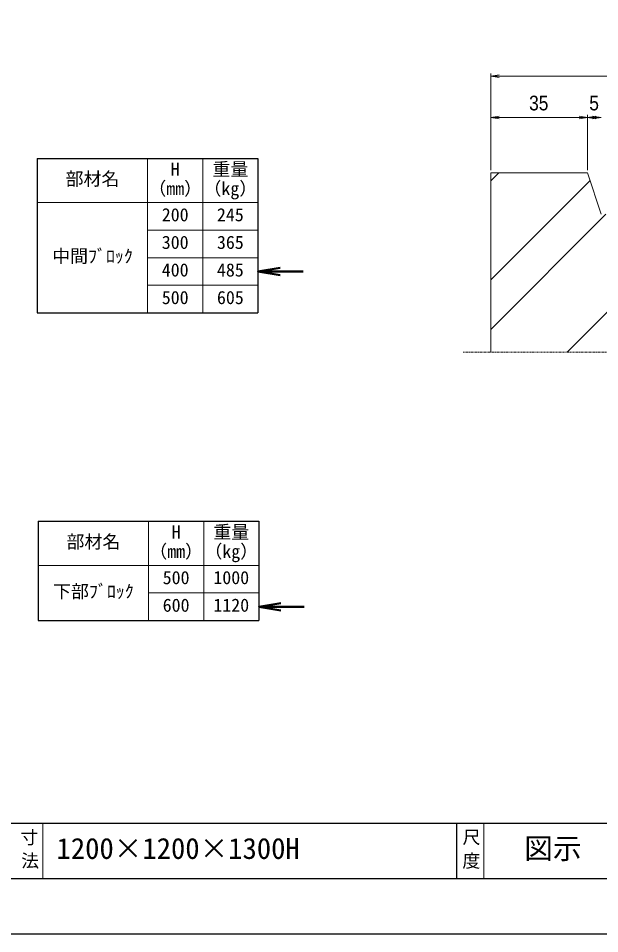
# Model space of a CAD drawing. Units: millimetres, scale not verified. Extents: x -210 to 210, y -148 to 148.
# Drawn here: x -69.4 to 36, y -148.5 to 17.4 of the extents above; entities that cross this region are included whole.
import ezdxf
from ezdxf.enums import TextEntityAlignment as Align

# ---------------------------------------------------------------- set-up
doc = ezdxf.new("R2010")
doc.units = ezdxf.units.MM
doc.linetypes.add('USER1', pattern=[12.95, 6.35, -3.175, 0.25, -3.175])
doc.layers.add('0-0', color=7, linetype='Continuous')
for name, color, linetype, lineweight in [('0-1_0', 5, 'Continuous', 25), ('0-2_dims', 2, 'Continuous', 13), ('0-3_pen1実線', 4, 'Continuous', 13), ('0-5_pen3実線', 7, 'Continuous', 18), ('0-6_pen4実線', 6, 'Continuous', 25), ('0-7_pen1一点', 4, 'USER1', 13)]:
    doc.layers.add(name, color=color, linetype=linetype, lineweight=lineweight)
doc.styles.add('ＭＳ ゴシック', font='')
doc.styles.add('ＭＳ Ｐゴシック', font='')
doc.styles.get('ＭＳ ゴシック').set_extended_font_data('MS Gothic')
doc.styles.get('ＭＳ Ｐゴシック').set_extended_font_data('MS PGothic')

# ---------------------------------------------------------------- blocks, each defined once
blk = doc.blocks.new('部分図 1')
at = {"layer": '0-1_0'}
blk.add_lwpolyline([(0, 0), (12600, 0), (12600, 8910), (0, 8910)], close=True, dxfattribs=at)
at = {"layer": '0-2_dims'}
for p, q in [((6787.5, 4150.99), (6787.5, 4676.54)), ((6787.5, 4661.54), (8287.5, 4661.54)), ((6787.5, 4150.99), (6787.5, 4451.54)), ((7312.5, 4436.54), (6787.5, 4436.54)), ((7312.5, 4150.99), (7312.5, 4451.54)), ((7312.5, 4150.99), (7312.5, 4451.54)), ((7312.5, 4436.54), (7387.5, 4436.54))]:
    blk.add_line(p, q, dxfattribs=at)
at = {"layer": '0-2_dims', "lineweight": 50}
for p, q in [((5520.61, 3599.4), (5767, 3599.4)), ((5525.61, 1777), (5772, 1777))]:
    blk.add_line(p, q, dxfattribs=at)
at = {"layer": '0-2_dims'}
for points in [[(6832.5, 4669.04), (6787.5, 4661.54), (6832.5, 4654.04)], [(6832.5, 4444.04), (6787.5, 4436.54), (6832.5, 4429.04)], [(7267.5, 4429.04), (7312.5, 4436.54), (7267.5, 4444.04)], [(7357.5, 4444.04), (7312.5, 4436.54), (7357.5, 4429.04)], [(7342.5, 4429.04), (7387.5, 4436.54), (7342.5, 4444.04)]]:
    blk.add_lwpolyline(points, dxfattribs=at)
at = {"layer": '0-2_dims', "lineweight": 50}
for points in [[(5640.61, 3619.4), (5520.61, 3599.4), (5640.61, 3579.4)], [(5645.61, 1797), (5525.61, 1777), (5645.61, 1757)]]:
    blk.add_lwpolyline(points, dxfattribs=at)
at = {"layer": '0-3_pen1実線'}
for p, q in [((6787.5, 4093.42), (6830.07, 4135.99)), ((6787.5, 3554.61), (7326.6, 4093.7)), ((6787.5, 3285.2), (7413.29, 3910.99)), ((7202.11, 3160.99), (7952.11, 3910.99))]:
    blk.add_line(p, q, dxfattribs=at)
at = {"layer": '0-5_pen3実線'}
for p, q in [((4920.61, 4214.86), (4920.61, 3374.86)), ((5220.61, 4214.86), (5220.61, 3374.86)), ((6787.5, 3160.99), (6787.5, 4135.99)), ((7312.5, 4135.99), (6787.5, 4135.99)), ((7312.5, 4135.99), (7387.5, 3910.99)), ((4320.61, 3974.86), (5520.61, 3974.86)), ((4920.61, 3824.86), (5520.61, 3824.86)), ((4920.61, 3674.86), (5520.61, 3674.86)), ((4920.61, 3524.86), (5520.61, 3524.86)), ((4925.61, 2242.38), (4925.61, 1702.38)), ((5225.61, 2242.38), (5225.61, 1702.38)), ((4325.61, 2002.38), (5525.61, 2002.38)), ((4925.61, 1852.38), (5525.61, 1852.38)), ((4350, 600), (4350, 300)), ((6750, 600), (6750, 300))]:
    blk.add_line(p, q, dxfattribs=at)
at = {"layer": '0-6_pen4実線'}
for p, q in [((4320.61, 4214.86), (5520.61, 4214.86)), ((4320.61, 4214.86), (4320.61, 3374.86)), ((5520.61, 4214.86), (5520.61, 3374.86)), ((4320.61, 3374.86), (5520.61, 3374.86)), ((4325.61, 2242.38), (5525.61, 2242.38)), ((4325.61, 2242.38), (4325.61, 1702.38)), ((5525.61, 2242.38), (5525.61, 1702.38)), ((4325.61, 1702.38), (5525.61, 1702.38)), ((300, 600), (12300, 600)), ((6600, 600), (6600, 300))]:
    blk.add_line(p, q, dxfattribs=at)
blk.add_lwpolyline([(300, 300), (12300, 300), (12300, 8610), (300, 8610)], close=True, dxfattribs=at)
at = {"layer": '0-7_pen1一点'}
blk.add_line((6637.5, 3160.99), (7554.2, 3160.99), dxfattribs=at)
at = {"layer": '0-2_dims', "color": 7, "style": 'ＭＳ Ｐゴシック', "width": 0.9}
for s, p in [('35', (6995.45, 4451.54)), ('5', (7322.73, 4451.54))]:
    blk.add_text(s, height=79.98, dxfattribs=at).set_placement(p, align=Align.BOTTOM_LEFT)
at = {"layer": '0-5_pen3実線', "style": 'ＭＳ ゴシック'}
for s, height, p in [('H', 71.47, (5046.24, 4098.62)), ('重量', 71.47, (5273.13, 4098.62)), ('部材名', 71.47, (4474.39, 4046.12)), ('（mm）', 71.49, (4924.35, 3993.61)), ('（kg）', 71.49, (5224.35, 3993.61)), ('200', 71.47, (4997.5, 3851.12)), ('245', 71.47, (5297.5, 3851.12)), ('300', 71.47, (4997.5, 3701.12)), ('365', 71.47, (5297.5, 3701.12)), ('中間ﾌﾞﾛｯｸ', 71.48, (4401.25, 3626.12)), ('400', 71.46, (4997.51, 3551.13)), ('485', 71.46, (5297.51, 3551.13)), ('500', 71.47, (4997.5, 3401.12)), ('605', 71.48, (5297.49, 3401.12)), ('H', 71.47, (5051.24, 2126.13)), ('重量', 71.47, (5278.13, 2126.14)), ('部材名', 71.47, (4479.39, 2073.64)), ('（mm）', 71.49, (4929.35, 2021.12)), ('（kg）', 71.49, (5229.35, 2021.12)), ('500', 71.47, (5002.5, 1878.64)), ('1000', 71.47, (5278.12, 1878.64)), ('下部ﾌﾞﾛｯｸ', 71.48, (4406.25, 1803.63)), ('600', 71.48, (5002.49, 1728.63)), ('1120', 71.47, (5278.12, 1728.64)), ('寸', 71.38, (4229.1, 466.63)), ('尺', 71.42, (6633.3, 467.75)), ('1200×1200×1300H', 114.4, (4425, 372.01)), ('図示', 114.3, (6969.04, 372.02)), ('法', 71.44, (4232.55, 339.37)), ('度', 71.44, (6632.55, 339))]:
    blk.add_text(s, height=height, dxfattribs=at).set_placement(p, align=Align.BOTTOM_LEFT)

msp = doc.modelspace()

# ---------------------------------------------------------------- block references
at = {"layer": '0-0', "xscale": 0.03333333, "yscale": 0.03333333}
msp.add_blockref('部分図 1', (-210, -148.5), dxfattribs=at)

doc.saveas('drawing.dxf')
